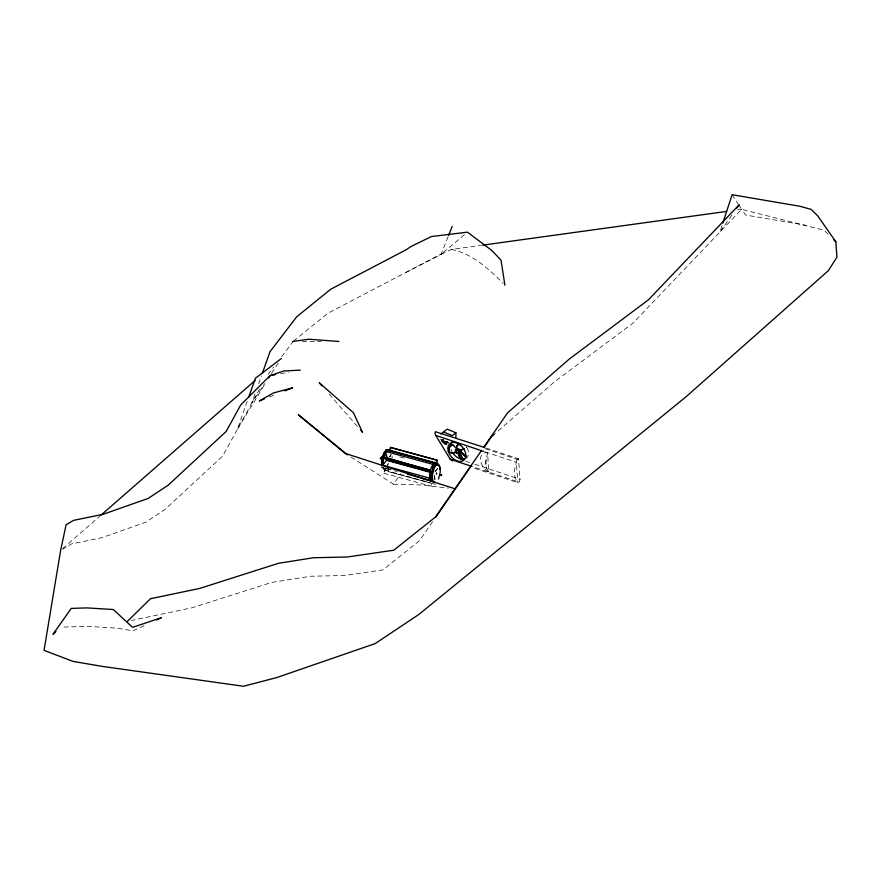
<?xml version="1.0" encoding="UTF-8"?>
<svg xmlns="http://www.w3.org/2000/svg" width="881" height="881" viewBox="0 0 881 881"><rect width="100%" height="100%" fill="white"/><g stroke="black" fill="none" stroke-linecap="round" stroke-linejoin="round"><path stroke-width="0.66" stroke-dasharray="4.41 3.3" d="M486.103 448.044L518.48 458.814L520.054 479.297L519.482 481.676L518.16 482.81L473.758 468.031M486.092 459.364L485.883 463.34A43.4 21.199 -71.6 0 0 485.993 465.212L486.609 468.494M385.327 467.778L383.995 473.317L385.195 467.69M383.863 473.229L431.051 486.202L431.679 483.008M487.622 452.702L485.938 460.631A18.589 9.085 -71.6 0 0 486.334 467.591L488.724 472.04L487.622 452.702A11.894 8.05 49.4 0 0 480.497 459.816A11.894 8.05 49.4 0 0 488.724 472.04M447.548 441.579C446.997 442.714 442.163 439.993 443.066 442.901C448.451 446.05 440.654 439.85 444.112 439.498M721.991 225.646L719.887 232.088L733.036 213.477M247.231 401.318L237.264 429.51L265.798 382.651M255.049 393.961L251.878 402.936L264.718 383.587M258.684 383.709L261.404 376.011M387.794 465.069L388.554 463.01M448.121 236.626L441.007 254.499L405.018 272.89M447.9 441.601L447.361 442.009M259.499 389.072L222.662 456.072L165.154 509.339L145.717 522.235L101.645 537.751L71.35 544.006L62.771 549.127M271.524 373.335L278.33 363.093M350.99 457.096L393.543 484.231L400.668 473.725M432.604 521.673L419.312 540.89L382.85 569.919L344.614 575.502L310.751 576.24L271.7 582.418L191.904 607.835L131.5 620.477M441.799 439.3L441.491 440.423M446.028 441.877L445.125 442.163L447.085 443.044M268.066 374.304L273.617 367.047M281.557 356.695L292.657 342.191M388.906 457.437L390.569 455.334M389.776 456.743L391.45 454.64M435.126 471.368L437.626 468.218M435.148 471.731L438.496 467.514M432.846 483.801L388.411 471.632L435.577 484.374M828.074 234.137L824.187 230.293L741.615 209.326L632.976 323.118L554.38 381.925L495.276 433.419M62.705 548.61L99.949 516.057M464.386 234.731L441.007 254.499L451.292 249.477L481.279 245.325M293.45 341.156L327.831 313.295L443.606 252.693M443.848 440.037L443.606 441.183L445.94 443.088M446.414 443.209L447.152 442.769L445.202 442.295M144.088 625.708L132.965 630.862L116.931 628.142L87.285 626.325L60.866 627.162M269.553 396.913L275.962 394.391M442.89 443.055L447.482 444.751M443.727 439.344L442.46 439.74L442.471 441.051L446.711 443.121M280.587 373.709L288.461 372.278M737.529 209.898L741.615 209.326L745.7 215.041L806.225 225.316M382.993 468.075L385.823 468.879A7.103 2.984 -75.9 0 0 386.847 468.24M382.806 468.263L384.59 470.245L385.713 470.201A8.16 3.436 -75.9 0 0 386.891 469.463M384.59 470.245L386.781 470.498A8.16 3.436 -75.9 0 0 387.959 469.76M448.011 442.669L444.013 441.546M302.172 341.454L321.257 341.465M393.543 484.231L419.841 484.924L448.473 488.129M448 442.218L444.376 441.337L441.81 439.63M447.482 442.78L445.015 442.196M451.292 249.477C472.062 253.387 488.647 268.793 503.106 283.33M445.577 442.989L446.81 443.286M446.81 443.451L443.308 442.042M445.698 444.498L446.678 444.729M399.765 456.909L404.93 458.318M390.437 469.463L381.286 466.952L397.012 471.599M384.623 470.135L427.891 482.028M518.48 458.814L517.169 459.375L516.31 461.666L517.863 482.722M485.156 448.715L518.953 459.959M485.035 451.832L516.288 462.239L514.845 468.207A18.545 9.052 -71.6 0 0 515.429 478.526L517.389 481.577L473.317 466.908M465.785 461.237L469.661 462.525M474.837 464.243L520.054 479.297M444.861 444.2L444.2 442.471M446.315 441.943L447.229 442.669M440.015 439.498L448.77 443.165M442.438 441.458L444.586 442.802L444.586 441.414M447.559 442.141L448.22 442.46M383.973 468.34L384.843 468.912M385.658 470.542L383.874 468.56L384.843 468.615A7.103 2.984 -75.9 0 0 385.867 467.965M445.092 442.482L445.566 441.667L447.592 442.758M441.81 440.852L442.438 441.612M442.35 442.526L441.634 441.249M329.186 394.137L358.005 427.12M732.1 194.734L737.959 203.72M738.685 204.844L741.615 209.326M442.515 439.938L445.962 445.599M441.81 441.007L441.502 440.544M466.456 446.942L466.622 447.647L466.313 447.063M434.487 475.454L435.126 480.409M434.399 475.74L434.862 479.363M387.497 464.078L387.959 467.701M388.235 468.769L388.411 471.632M444.586 442.636L444.74 444.024L444.784 442.097M444.2 441.249L444.2 442.636M442.835 440.137L442.835 442.108M451.986 451.59A10.858 7.356 49.4 0 1 450.962 449.112M467.04 447.724A10.858 7.356 49.4 0 1 467.558 456.776M392.111 456.138A13.006 5.473 -75.9 0 1 392.056 458.737M390.25 454.354A11.321 4.768 -75.9 0 1 390.459 456.38"/><path stroke-width="1.32" d="M464.089 448.792A3.017 2.092 28.5 0 1 463.78 449.013L460.036 450.576L463.692 448.825M436.668 473.549L436.392 472.899L436.524 474.132M456.281 450.654L456.81 449.156L459.794 450.279M430.247 471.908L386.891 459.97L382.134 456.732L430.413 470.432L421.261 467.921M390.536 447.427L389.997 450.312L390.536 447.427L436.976 460.135L436.425 463.021L389.424 450.158M383.29 457.779L430.346 470.663L429.19 469.617M436.293 462.932L436.976 460.135M449.387 451.909L449.233 451.678A2.72 2.357 -58.4 0 1 448.803 450.742L449.002 449.046A7.896 6.839 -86.2 0 1 449.178 448.341L449.134 448.187A8.16 6.982 86.6 0 1 449.409 447.328L449.497 447.063M722.838 223.069L732.1 194.734L799.629 206.198L811.181 209.392L817.711 215.845L835.849 241.823L836.95 257.109L828.47 270.544L686.145 396.692L418.728 614.542L375.196 643.582L276.942 677.5L243.497 686.266L102.89 666.477L73.079 661.411L44.05 650.365L60.635 550.416L66.086 524.801L73.453 520.396L103.286 514.24L148.184 498.426L168.205 485.145L226.131 431.503L240.755 404.886L270.082 375.625L283.704 371.011L300.289 370.13M456.215 450.323L456.721 448.242A13.017 7.533 -9.8 0 1 456.699 447.085L456.71 447.063A14.283 7.698 -15.8 0 1 456.898 446.226A3.942 2.125 -15.8 0 1 457.602 445.18L458.23 444.696A2.72 1.575 -9.8 0 1 459.254 444.277M248.596 397.474L255.391 378.268L281.347 358.534M262.307 373.445L270.026 351.651L296.754 316.742L330.683 289.254L406.593 249.521L410.7 246.658L431.437 236.537L467.437 232.155L491.807 250.479L501.036 260.203L504.912 285.235M438.562 479.022L440.192 472.37A11.255 4.735 -75.9 0 0 439.564 466.467L438.011 464.761L437.042 464.794A7.059 2.973 -75.9 0 0 434.113 468.318L432.483 474.969A11.255 4.735 -75.9 0 0 433.111 480.861L434.652 482.579M449.585 446.832L449.486 447.416A8.281 7.092 86.6 0 0 449.2 448.297M448.627 235.348L452.184 226.406M456.38 449.75L455.84 450.411A2.004 1.355 49.4 0 0 455.895 451.281M449.85 446.535L451.975 445.059A3.017 2.412 66.2 0 1 453.66 445.632M449.651 446.942L450.477 445.731M459.276 452.658L459.783 453.021A12.169 0.727 61.3 0 1 460.444 454.2M268.65 377.971L270.082 375.625L275.335 374.667M481.312 450.797L435.5 517.004L393.796 550.207L347.235 557.001L313.559 557.739L278.649 563.256L199.502 588.475L150.497 598.717L127.47 621.314M483.57 447.537L507.599 412.804L569.302 359.052L648.35 299.903L739.225 204.722L736.912 208.004M435.743 517.158L470.157 467.426M484.231 447.085L491.268 436.91L494.274 434.289M453.396 460.256L452.228 460.862L450.213 459.21L435.71 435.412L434.994 433.265L435.478 431.712L484.803 447.603M386.319 449.762L386.418 451.81L386.319 449.762L432.791 462.481L432.582 465.025M385.999 451.546L433.056 464.419M383.521 464.221L386.957 459.893M387.266 459.915L386.891 460.378L428.86 471.897M432.923 464.54L432.791 462.481M423.155 478.746L428.386 480.178L429.741 478.163L382.684 465.278M428.386 480.178L429.774 478.504L429.906 479.583M455.984 450.07L456.226 449.806A2.004 1.355 49.4 0 1 458.572 450.587L459.045 451.479A2.004 1.355 49.4 0 1 458.704 452.944M55.944 631.6L52.992 634.265L71.251 608.397L86.812 607.901L113.341 609.531L132.568 627.36L161.399 617.691L156.455 619.982M100.985 515.154L255.138 380.46M450.356 445.665L451.898 444.938A3.017 2.412 66.2 0 1 453.594 445.522L456.975 449.167M456.116 449.982L456.633 449.464A2.004 1.355 49.4 0 1 458.979 450.235L459.453 451.127M440.907 434.102L447.152 429.135L455.895 432.802L455.895 437.494M455.895 432.802L452.327 435.643L443.584 431.976M455.962 452.14L454.321 452.636A13.017 11.288 -58.4 0 1 452.625 452.812A14.283 12.18 -47.7 0 1 451.27 452.757A3.942 3.359 -47.7 0 1 449.806 452.228M264.432 398.939L259.311 400.954L273.606 392.893L292.602 387.827L284.926 390.856M451.799 441.91L452.427 441.799M459.552 444.046L457.503 444.993A3.942 2.125 -15.8 0 0 456.81 446.039L456.622 446.876A13.171 7.621 -9.8 0 0 456.622 447.989A12.169 7.422 -4.2 0 0 456.832 448.836L457.03 449.299M482.645 245.138L726.627 211.407M292.624 341.454L308.846 339.229L338.987 341.476M460.455 454.211L463.516 460.113L461.754 457.272A14.283 1.74 63.8 0 1 461.115 455.962L459.21 452.515M463.34 460.091L463.373 460.091A7.896 1.63 59.2 0 1 463.131 460.025A8.281 2.225 58.3 0 1 462.745 459.871L460.223 457.79A3.017 1.421 54.8 0 1 459.309 456.028L458.858 454.067M463.153 460.168L463.175 460.179A7.896 1.63 59.2 0 1 462.943 460.102A8.16 2.191 58.3 0 1 462.558 459.959L461.413 459.287M456.688 452.68C458.472 451.887 454.717 450.995 456.688 452.68A2.004 1.355 49.4 0 0 457.129 452.845L457.602 453.054M390.679 447.515L437.108 460.223M386.219 449.894L432.692 462.613M382.079 456.964L429.124 469.848M418.64 467.205L382.134 456.732M387.244 459.53L391.164 460.609M393.774 461.325L404.236 464.188M406.846 464.904L426.459 470.267M386.935 459.717L430.192 471.478M407.429 474.11L428.342 479.837M455.29 488.9L345.242 453.44L298.241 414.665L347.543 454.904M435.71 435.412L483.735 451.402M450.213 459.21L472.029 466.478M459.1 452.68L458.516 452.371M458.726 452.669L459.331 452.327A2.004 1.355 49.4 0 1 458.395 452.779M437.075 463.439L434.961 462.811C429.609 466.897 428.794 475.222 430.424 481.378M437.956 465.08L436.117 464.54A7.059 2.973 -75.9 0 0 433.188 468.064L431.558 474.716A11.255 4.735 -75.9 0 0 432.186 480.608L432.868 481.753M390.536 450.609L388.411 449.993L386.076 452.118L384.149 456.424L383.147 461.743A13.006 5.473 -75.9 0 0 383.081 464.353M389.468 450.323L387.354 449.695A8.16 3.436 -75.9 0 0 383.962 453.77L382.079 461.457A13.006 5.473 -75.9 0 0 382.024 464.056M449.519 451.997L449.883 452.349A3.942 3.359 -47.7 0 0 451.336 452.878L452.658 452.933A13.171 11.42 -58.4 0 0 454.387 452.746A12.169 10.616 -68.6 0 0 455.631 452.405M461.402 459.287L460.025 457.878A3.017 1.421 54.8 0 1 459.1 456.116L458.627 454.034M460.323 451.16L466.324 456.479M460.179 451.281L466.181 456.589M460.069 451.568L466.06 456.876M459.926 451.689L466.93 457.878M833.911 239.896L835.849 241.823M449.585 452.118L448.936 448.925A7.896 6.839 -86.2 0 1 449.112 448.231M321.983 385.889L319.285 382.795L353.446 412.749L362.498 432.274L360.703 430.214M460.036 450.576L458.924 449.563L457.107 449.486M386.352 454.255L386.88 458.318M386.241 454.354L386.759 458.373M464.452 458.99A10.858 7.356 49.4 0 1 452.438 452.394M450.521 446.667A10.858 7.356 49.4 0 1 451.468 442.537M460.466 449.784A2.258 1.531 49.4 0 1 459.486 452.173M455.973 451.766A2.158 1.454 49.4 0 1 456.49 449.53A2.158 1.454 49.4 0 1 458.957 450.995A2.158 1.454 49.4 0 1 458.45 453.23M457.569 453.175A2.158 1.454 49.4 0 1 456.281 452.228M456.215 450.477A2.004 1.355 49.4 0 1 456.248 450.07M459.53 451.579A2.004 1.355 49.4 0 1 459.497 451.997M459.684 449.64A2.158 1.454 49.4 0 1 459.475 452.349M456.743 449.453A2.158 1.454 49.4 0 1 457.514 448.638M458.858 448.914A2.158 1.454 49.4 0 1 459.298 449.233M439.927 469.309A13.006 5.473 -75.9 0 0 439.145 465.102L437.35 463.12L436.227 463.164A8.16 3.436 -75.9 0 0 432.846 467.227L430.963 474.914A13.006 5.473 -75.9 0 0 431.69 481.731M382.817 465.553A11.321 4.768 -75.9 0 1 382.651 461.259M381.836 465.278A11.321 4.768 -75.9 0 1 381.671 460.994L383.312 454.299A7.103 2.984 -75.9 0 1 386.263 450.753M380.394 458.505C381.066 460.917 381.33 455.488 380.394 458.505M441.04 475.156C441.634 477.26 441.877 472.59 441.04 475.156M448.297 451.391A10.858 7.356 49.4 0 0 463.571 460.455A10.858 7.356 49.4 0 0 458.682 443.969A10.858 7.356 49.4 0 0 448.297 451.391M455.444 451.513A2.258 1.531 49.4 0 0 458.616 453.396A2.258 1.531 49.4 0 0 457.602 449.971A2.258 1.531 49.4 0 0 455.444 451.513"/></g></svg>
